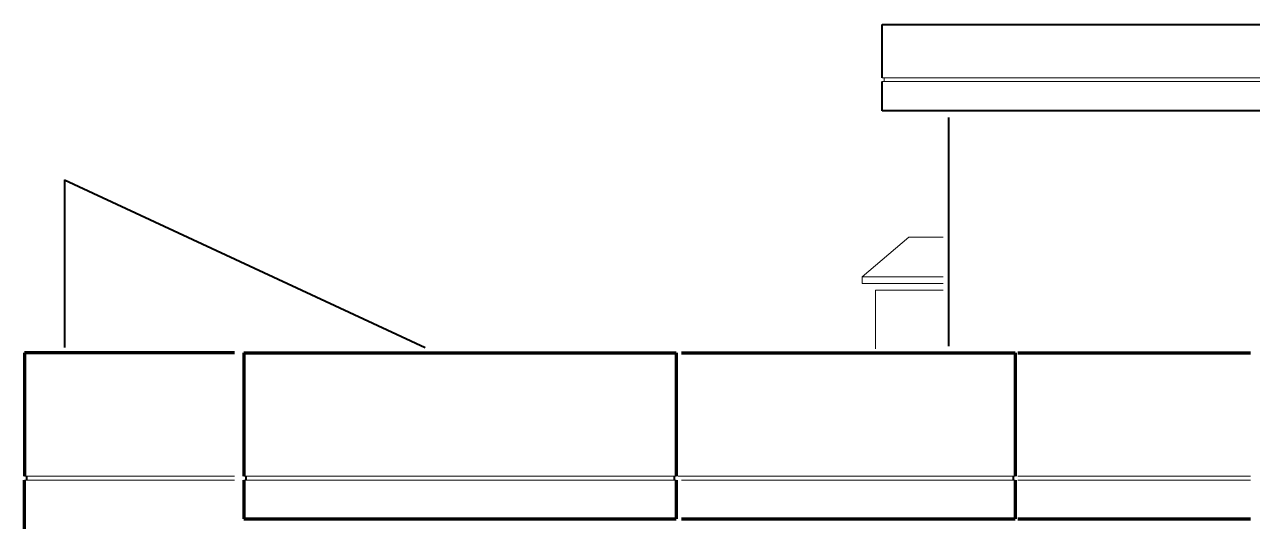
# Model space of a CAD drawing. Header units: millimetres. Extents: x 2016.56 to 2021.8, y 13721.83 to 13722.48.
# Drawn here: x 2020.4136 to 2020.5983, y 13722.3981 to 13722.4729 of the extents above; entities that cross this region are included whole.
import ezdxf

# ---------------------------------------------------------------- set-up
doc = ezdxf.new("R2010")
doc.units = ezdxf.units.MM
doc.linetypes.add('ACAD_ISO07W100', pattern=[3, 0, -3])
doc.layers.get('0').update_dxf_attribs({"lineweight": 20})
for name, color, linetype, lineweight in [('0.7', 20, 'Continuous', 70), ('0.8', 6, 'Continuous', 80), ('1.00', 232, 'Continuous', 100), ('1.2', 120, 'Continuous', 120), ('DUVAR', 4, 'Continuous', 40), ('PENCERE', 3, 'Continuous', 13), ('TEFRİŞ', 11, 'Continuous', 9)]:
    doc.layers.add(name, color=color, linetype=linetype, lineweight=lineweight)

msp = doc.modelspace()

# ---------------------------------------------------------------- linework, layer by layer
for p, q in [((2020.5429, 13722.46494), (2020.5429, 13722.46434)), ((2020.4466, 13722.40494), (2020.5116, 13722.40494)), ((2020.4466, 13722.40434), (2020.5116, 13722.40434))]:
    msp.add_line(p, q)
at = {"layer": '0.7'}
for p, q in [((2020.4136, 13722.42354), (2020.4136, 13722.40494)), ((2020.44517, 13722.42354), (2020.4136, 13722.42354)), ((2020.4136, 13722.39654), (2020.4136, 13722.40434))]:
    msp.add_line(p, q, dxfattribs=at)
at = {"layer": '0.8'}
for p, q in [((2020.563, 13722.42354), (2020.59802, 13722.42354)), ((2020.563, 13722.39854), (2020.59802, 13722.39854))]:
    msp.add_line(p, q, dxfattribs=at)
at = {"layer": '1.00'}
for p, q in [((2020.5124, 13722.42354), (2020.5626, 13722.42354)), ((2020.5626, 13722.42354), (2020.5626, 13722.40494)), ((2020.5626, 13722.40434), (2020.5626, 13722.39854)), ((2020.5124, 13722.39854), (2020.5626, 13722.39854))]:
    msp.add_line(p, q, dxfattribs=at)
at = {"layer": '1.2'}
for p, q in [((2020.4466, 13722.42354), (2020.4466, 13722.40494)), ((2020.4466, 13722.42354), (2020.5116, 13722.42354)), ((2020.5116, 13722.42354), (2020.5116, 13722.40494)), ((2020.4466, 13722.40434), (2020.4466, 13722.39854)), ((2020.5116, 13722.40434), (2020.5116, 13722.39854)), ((2020.4466, 13722.39854), (2020.5116, 13722.39854))]:
    msp.add_line(p, q, dxfattribs=at)
at = {"layer": 'DUVAR'}
for p, q in [((2020.5426, 13722.46494), (2020.5426, 13722.47294)), ((2020.5426, 13722.47294), (2020.6581, 13722.47294)), ((2020.5426, 13722.45994), (2020.5426, 13722.46434)), ((2020.6581, 13722.45994), (2020.5426, 13722.45994)), ((2020.5526, 13722.45894), (2020.5526, 13722.42454)), ((2020.4196, 13722.44954), (2020.47388, 13722.42434)), ((2020.4196, 13722.44954), (2020.4196, 13722.42434)), ((2020.4139, 13722.40494), (2020.4139, 13722.40434)), ((2020.4469, 13722.40494), (2020.4469, 13722.40434)), ((2020.5113, 13722.40494), (2020.5113, 13722.40434)), ((2020.5623, 13722.40494), (2020.5623, 13722.40434))]:
    msp.add_line(p, q, dxfattribs=at)
at = {"layer": 'PENCERE'}
for p, q in [((2020.6581, 13722.46494), (2020.5426, 13722.46494)), ((2020.6581, 13722.46434), (2020.5426, 13722.46434)), ((2020.44517, 13722.40494), (2020.4136, 13722.40494)), ((2020.5124, 13722.40494), (2020.5626, 13722.40494)), ((2020.563, 13722.40494), (2020.59802, 13722.40494)), ((2020.44517, 13722.40434), (2020.4136, 13722.40434)), ((2020.5124, 13722.40434), (2020.5626, 13722.40434)), ((2020.563, 13722.40434), (2020.59802, 13722.40434))]:
    msp.add_line(p, q, dxfattribs=at)
at = {"layer": 'PENCERE', "linetype": 'ACAD_ISO07W100'}
for p, q in [((2020.51939, 13722.40494), (2020.51193, 13722.40494)), ((2020.57398, 13722.40494), (2020.56652, 13722.40494))]:
    msp.add_line(p, q, dxfattribs=at)
at = {"layer": 'TEFRİŞ'}
for p, q in [((2020.5396, 13722.43494), (2020.5466, 13722.44094)), ((2020.5466, 13722.44094), (2020.5518, 13722.44094)), ((2020.5396, 13722.43394), (2020.5396, 13722.43494)), ((2020.5396, 13722.43494), (2020.5518, 13722.43494)), ((2020.5518, 13722.43394), (2020.5396, 13722.43394)), ((2020.5416, 13722.43294), (2020.5416, 13722.42414)), ((2020.5518, 13722.43294), (2020.5416, 13722.43294))]:
    msp.add_line(p, q, dxfattribs=at)

doc.saveas('drawing.dxf')
